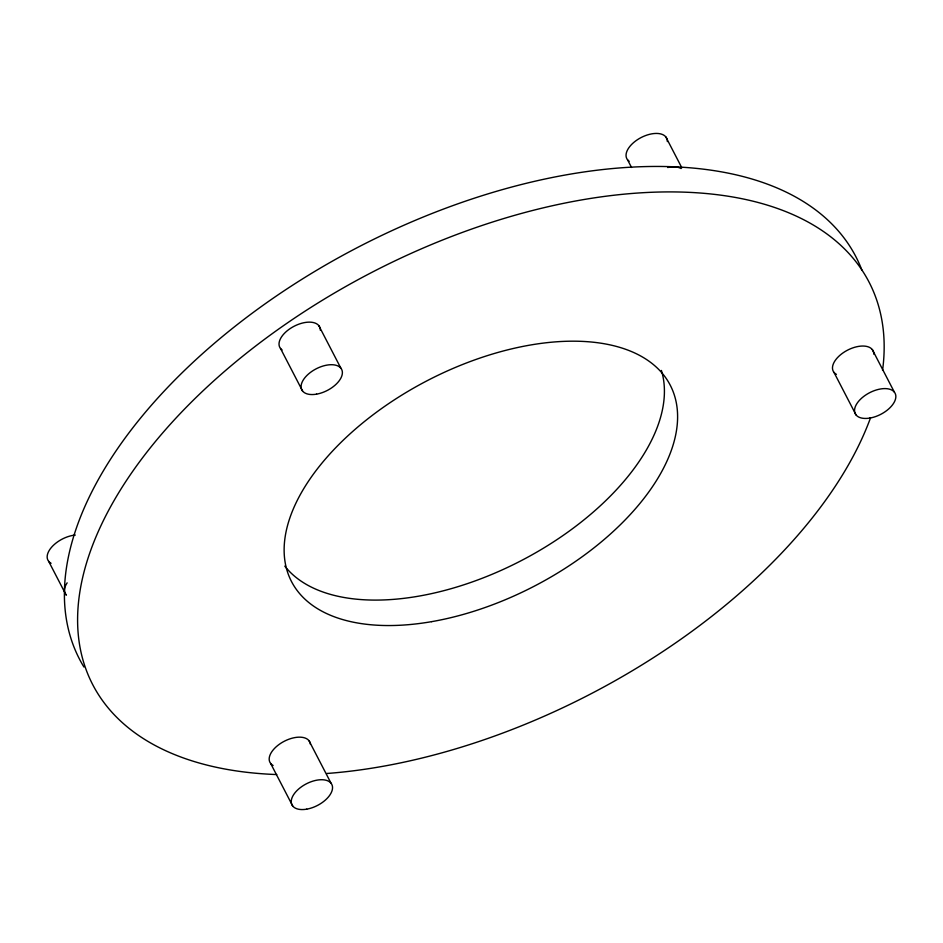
<?xml version="1.0" encoding="UTF-8"?>
<svg xmlns="http://www.w3.org/2000/svg" width="943" height="943" viewBox="0 0 943 943"><rect width="100%" height="100%" fill="white"/><g stroke="black" fill="none" stroke-linecap="round" stroke-linejoin="round"><path stroke-width="1.41" d="M872.299 349.547L894.353 392.111M833.977 372.367L856.032 414.932M665.852 136.947L681.824 167.76M627.531 159.768L631.527 167.465M318.828 325.641L340.894 368.218M280.507 348.474L302.573 391.039M308.986 740.668L331.052 783.232M270.665 763.488L292.731 806.053M48.647 561.297L65.951 594.691M667.691 167.512A22.396 12.165 -27.4 0 1 681.094 168.549M83.939 667.019A437.246 237.495 -27.4 0 1 363.267 244.543A437.246 237.495 -27.4 0 1 862.008 270.417M629.146 161.253A22.396 12.165 -27.4 0 1 641.181 137.513A22.396 12.165 -27.4 0 1 667.349 141.568M66.352 595.151A22.396 12.165 -27.4 0 1 67.153 582.845M51.075 563.289A22.396 12.165 -27.4 0 1 51.464 547.364A22.396 12.165 -27.4 0 1 75.31 535.058M273.105 765.48A22.396 12.165 -27.4 0 1 282.9 742A22.396 12.165 -27.4 0 1 310.447 744.357M836.406 374.359A22.396 12.165 -27.4 0 1 846.908 350.49A22.396 12.165 -27.4 0 1 873.784 354.167M282.122 349.959A22.396 12.165 -27.4 0 1 294.157 326.219A22.396 12.165 -27.4 0 1 320.325 330.262M276.782 774.557A437.246 237.495 -27.4 0 1 106.901 513.629A437.246 237.495 -27.4 0 1 575.36 201.048A437.246 237.495 -27.4 0 1 882.554 370.351M870.554 417.761A437.246 237.495 -27.4 0 1 326.714 773.496M661.408 370.434A213.307 115.859 -27.4 0 1 521.349 560.59A213.307 115.859 -27.4 0 1 284.786 566.118M306.711 809.165A22.396 12.165 -27.4 0 0 331.795 784.387A22.396 12.165 -27.4 0 0 297.163 790.387A22.396 12.165 -27.4 0 0 306.711 809.165M870.024 418.044A22.396 12.165 -27.4 0 0 895.107 393.266A22.396 12.165 -27.4 0 0 860.464 399.266A22.396 12.165 -27.4 0 0 870.024 418.044M316.565 394.15A22.396 12.165 -27.4 0 0 341.637 369.361A22.396 12.165 -27.4 0 0 307.005 375.373A22.396 12.165 -27.4 0 0 316.565 394.15M431.576 621.661A213.307 115.859 -27.4 0 0 670.461 385.628A213.307 115.859 -27.4 0 0 340.576 442.797A213.307 115.859 -27.4 0 0 431.576 621.661"/></g></svg>
